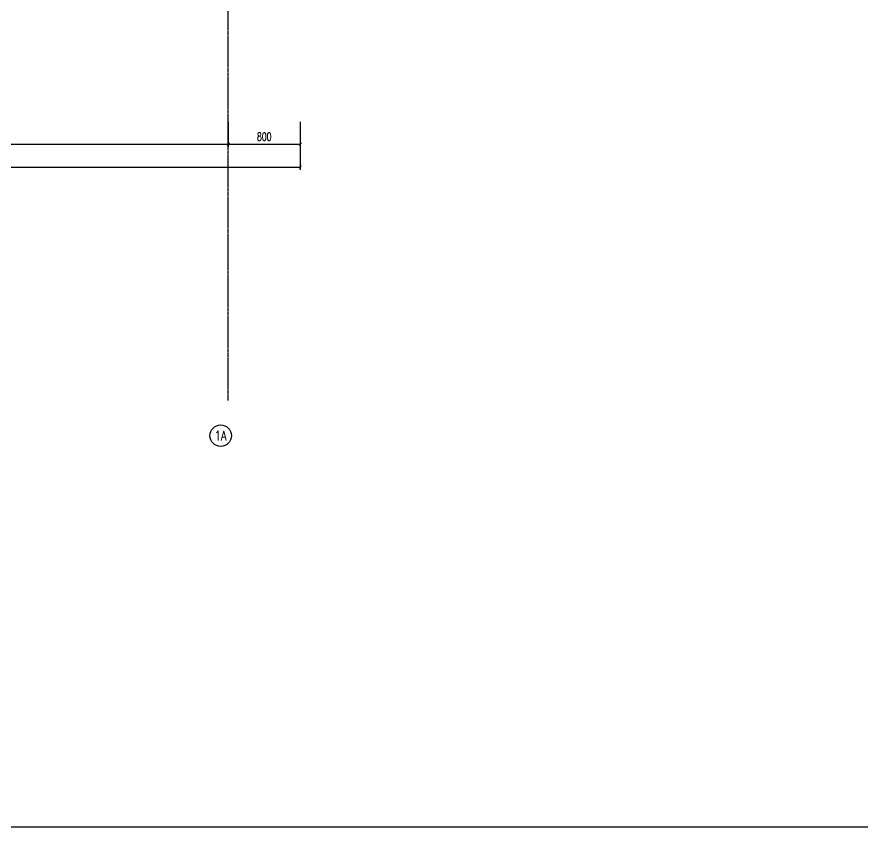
# Model space of a CAD drawing. Extents: x -1899985 to 1774885, y 556286 to 2175695.
# Drawn here: x -1656860 to -1647464, y 557699 to 566711 of the extents above; entities that cross this region are included whole.
import ezdxf
from ezdxf.enums import TextEntityAlignment as Align

# ---------------------------------------------------------------- set-up
doc = ezdxf.new("R2010")
doc.units = 0
doc.header["$LTSCALE"] = 10
doc.header["$MEASUREMENT"] = 0
doc.linetypes.add('20剖面图$0$DOTE', pattern=[2.42, 2, -0.2, 0.02, -0.2])
doc.layers.get('Defpoints').update_dxf_attribs({"color": 210})
for name, color, linetype in [('20剖面图$0$A-AXIS-D', 1, 'Continuous'), ('20剖面图$0$A-AXIS-DOTE', 14, '20剖面图$0$DOTE'), ('20剖面图$0$PUB_TEXT', 7, 'Continuous'), ('A-LIN-V', 9, 'Continuous')]:
    doc.layers.add(name, color=color, linetype=linetype)
doc.styles.add('20剖面图$0$_TCH_AXIS', font='COMPLEX', dxfattribs={"bigfont": 'GBCBIG'})
doc.styles.add('20剖面图$0$_TCH_DIM_T3', font='SIMPLEX', dxfattribs={"width": 0.705882, "bigfont": 'GBCBIG'})
doc.dimstyles.new('20剖面图$0$_TCH_ARCH&&30', dxfattribs={"dimtxt": 89.25, "dimasz": 30, "dimexe": 30, "dimexo": 30, "dimgap": 37.875, "dimtad": 1, "dimdec": 0, "dimzin": 0, "dimdsep": 46, "dimtxsty": '20剖面图$0$_TCH_DIM_T3', "dimblk": '20剖面图$0$_ArchTick', "dimcen": 0.09, "dimclrt": 7, "dimazin": 2, "dimtfac": 1, "dimtdec": 0, "dimtix": 1, "dimtmove": 2, "dimatfit": 3, "dimfxl": 1, "dimtolj": 1, "dimtzin": 0, "dimarcsym": 0})

# ---------------------------------------------------------------- blocks, each defined once
blk = doc.blocks.new('20剖面图$0$_ArchTick')
at = {"color": 0, "linetype": 'ByBlock', "const_width": 0.4}
blk.add_lwpolyline([(-0.5, -0.5), (0.5, 0.5)], dxfattribs=at)
blk = doc.blocks.new('*D151')
at = {"layer": '20剖面图$0$A-AXIS-D', "color": 0, "lineweight": -2, "transparency": 16777216}
for p, q in [((-1665010.4, 565545), (-1665010.4, 565266.2)), ((-1654510.4, 565545), (-1654510.4, 565266.2)), ((-1665010.4, 565296.2), (-1654510.4, 565296.2))]:
    blk.add_line(p, q, dxfattribs=at)
at = {"layer": 'Defpoints', "color": 0, "transparency": 16777216}
for p in [(-1665010.4, 565575), (-1654510.4, 565575), (-1654510.4, 565296.2)]:
    blk.add_point(p, dxfattribs=at)
at = {"layer": '20剖面图$0$A-AXIS-D', "color": 0, "lineweight": -2, "transparency": 16777216, "xscale": 30, "yscale": 30, "zscale": 30, "rotation": 180}
blk.add_blockref('20剖面图$0$_ArchTick', (-1665010.4, 565296.2), dxfattribs=at)
at = {"layer": '20剖面图$0$A-AXIS-D', "color": 0, "lineweight": -2, "transparency": 16777216, "xscale": 30, "yscale": 30, "zscale": 30}
blk.add_blockref('20剖面图$0$_ArchTick', (-1654510.4, 565296.2), dxfattribs=at)
at = {"layer": '20剖面图$0$A-AXIS-D', "color": 7, "transparency": 16777216, "insert": (-1659760.4, 565378.7), "char_height": 89.25, "attachment_point": 5, "style": '20剖面图$0$_TCH_DIM_T3'}
blk.add_mtext('\\A1;10500', dxfattribs=at)
blk = doc.blocks.new('*D152')
at = {"layer": '20剖面图$0$A-AXIS-D', "color": 0, "lineweight": -2, "transparency": 16777216}
for p, q in [((-1654510.4, 565545), (-1654510.4, 565266.2)), ((-1653710.4, 565545), (-1653710.4, 565266.2)), ((-1654510.4, 565296.2), (-1653710.4, 565296.2))]:
    blk.add_line(p, q, dxfattribs=at)
at = {"layer": 'Defpoints', "color": 0, "transparency": 16777216}
for p in [(-1654510.4, 565575), (-1653710.4, 565575), (-1653710.4, 565296.2)]:
    blk.add_point(p, dxfattribs=at)
at = {"layer": '20剖面图$0$A-AXIS-D', "color": 0, "lineweight": -2, "transparency": 16777216, "xscale": 30, "yscale": 30, "zscale": 30, "rotation": 180}
blk.add_blockref('20剖面图$0$_ArchTick', (-1654510.4, 565296.2), dxfattribs=at)
at = {"layer": '20剖面图$0$A-AXIS-D', "color": 0, "lineweight": -2, "transparency": 16777216, "xscale": 30, "yscale": 30, "zscale": 30}
blk.add_blockref('20剖面图$0$_ArchTick', (-1653710.4, 565296.2), dxfattribs=at)
at = {"layer": '20剖面图$0$A-AXIS-D', "color": 7, "transparency": 16777216, "insert": (-1654110.4, 565378.7), "char_height": 89.25, "attachment_point": 5, "style": '20剖面图$0$_TCH_DIM_T3'}
blk.add_mtext('\\A1;800', dxfattribs=at)
blk = doc.blocks.new('*D212')
at = {"layer": '20剖面图$0$A-AXIS-D', "color": 0, "lineweight": -2, "transparency": 16777216}
for p, q in [((-1780210.4, 565545), (-1780210.4, 565011.2)), ((-1653710.4, 565545), (-1653710.4, 565011.2)), ((-1780210.4, 565041.2), (-1653710.4, 565041.2))]:
    blk.add_line(p, q, dxfattribs=at)
at = {"layer": 'Defpoints', "color": 0, "transparency": 16777216}
for p in [(-1780210.4, 565575), (-1653710.4, 565575), (-1653710.4, 565041.2)]:
    blk.add_point(p, dxfattribs=at)
at = {"layer": '20剖面图$0$A-AXIS-D', "color": 0, "lineweight": -2, "transparency": 16777216, "xscale": 30, "yscale": 30, "zscale": 30, "rotation": 180}
blk.add_blockref('20剖面图$0$_ArchTick', (-1780210.4, 565041.2), dxfattribs=at)
at = {"layer": '20剖面图$0$A-AXIS-D', "color": 0, "lineweight": -2, "transparency": 16777216, "xscale": 30, "yscale": 30, "zscale": 30}
blk.add_blockref('20剖面图$0$_ArchTick', (-1653710.4, 565041.2), dxfattribs=at)
at = {"layer": '20剖面图$0$A-AXIS-D', "color": 7, "transparency": 16777216, "insert": (-1716960.4, 565123.7), "char_height": 89.25, "attachment_point": 5, "style": '20剖面图$0$_TCH_DIM_T3'}
blk.add_mtext('\\A1;126500', dxfattribs=at)
blk = doc.blocks.new('20剖面图')
at = {"layer": '20剖面图$0$A-AXIS-D'}
blk.add_circle((-1654595.3, 562053), 120, dxfattribs=at)
at = {"layer": '20剖面图$0$A-AXIS-DOTE'}
blk.add_line((-1654510.4, 562443.9), (-1654510.4, 586495.8), dxfattribs=at)
at = {"layer": '20剖面图$0$PUB_TEXT', "style": '20剖面图$0$_TCH_AXIS', "width": 1.333333}
blk.add_text('1A', height=106.38, dxfattribs=at).set_placement((-1654660.3, 561999.8), (-1654530.3, 561999.8), align=Align.FIT)
at = {"layer": '20剖面图$0$A-AXIS-D'}
for base, p1, p2, picture, middle in [((-1653710.4, 565041.2), (-1780210.4, 565575), (-1653710.4, 565575), '*D212', (-1716960.4, 565123.7)), ((-1654510.4, 565296.2), (-1665010.4, 565575), (-1654510.4, 565575), '*D151', (-1659760.4, 565378.7)), ((-1653710.4, 565296.2), (-1654510.4, 565575), (-1653710.4, 565575), '*D152', (-1654110.4, 565378.7))]:
    dim = blk.add_linear_dim(base=base, p1=p1, p2=p2, angle=0, dimstyle='20剖面图$0$_TCH_ARCH&&30', override={"dimgap": 0}, dxfattribs=at)
    dim.commit()
    dim.dimension.update_dxf_attribs({"geometry": picture, "text_midpoint": middle, "dimtype": 161})

msp = doc.modelspace()

# ---------------------------------------------------------------- block references
at = {"layer": 'A-LIN-V'}
msp.add_blockref('20剖面图', (0, 0), dxfattribs=at)

# ---------------------------------------------------------------- next in the draw order: linework, layer by layer
msp.add_lwpolyline([(-1662658.3, 590358.1), (-1644263.1, 590358.1), (-1644263.1, 557699.1), (-1662658.3, 557699.1)], close=True, dxfattribs=at)

doc.saveas('drawing.dxf')
